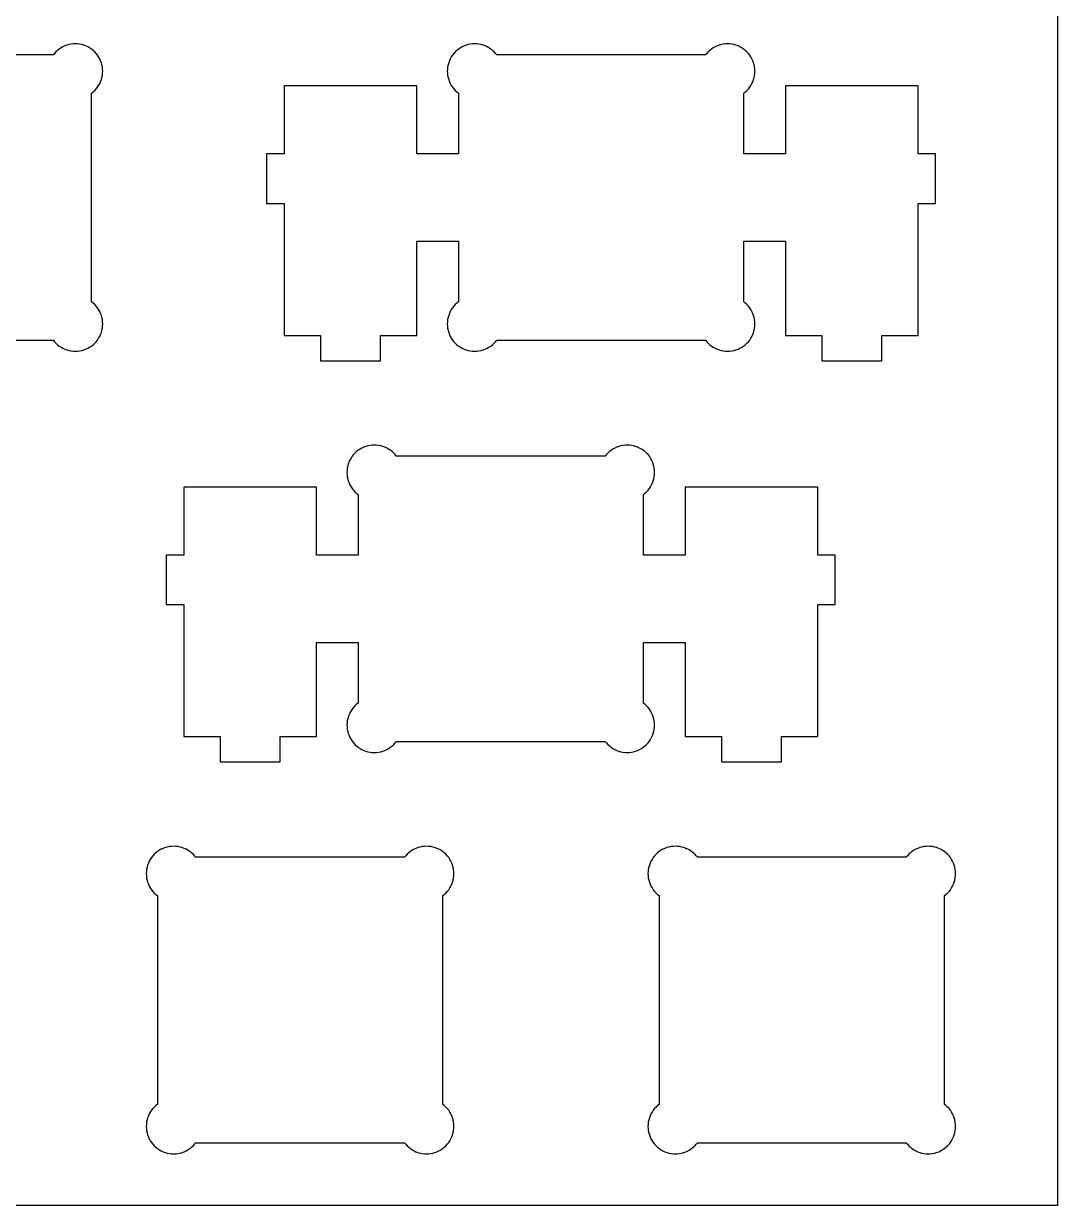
# Model space of a CAD drawing. Extents: x 0 to 286, y 0 to 96.
# Drawn here: x 237.2 to 286.2, y 0.2 to 56.3 of the extents above; entities that cross this region are included whole.
import ezdxf

# ---------------------------------------------------------------- set-up
doc = ezdxf.new("R2010")
doc.units = 0
doc.layers.get('0').update_dxf_attribs({"linetype": 'CONTINUOUS'})

msp = doc.modelspace()

# ---------------------------------------------------------------- linework, layer by layer
at = {"color": 0}
for p, q in [((286.218, 95.9362), (286.218, 0.23702)), ((238.687, 55.0072), (238.617, 54.9314)), ((238.762, 55.076), (238.687, 55.0072)), ((238.841, 55.1381), (238.762, 55.076)), ((238.927, 55.196), (238.841, 55.1381)), ((239.015, 55.2457), (238.927, 55.196)), ((239.107, 55.2884), (239.015, 55.2457)), ((239.204, 55.324), (239.107, 55.2884)), ((239.302, 55.3515), (239.204, 55.324)), ((239.402, 55.3724), (239.302, 55.3515)), ((239.504, 55.3833), (239.402, 55.3724)), ((239.606, 55.3875), (239.504, 55.3833)), ((239.708, 55.3833), (239.606, 55.3875)), ((239.809, 55.3724), (239.708, 55.3833)), ((239.91, 55.3515), (239.809, 55.3724)), ((240.007, 55.324), (239.91, 55.3515)), ((240.102, 55.2884), (240.007, 55.324)), ((240.196, 55.2457), (240.102, 55.2884)), ((240.284, 55.196), (240.196, 55.2457)), ((240.37, 55.1381), (240.284, 55.196)), ((240.45, 55.076), (240.37, 55.1381)), ((240.526, 55.0072), (240.45, 55.076)), ((240.594, 54.9314), (240.526, 55.0072)), ((257.643, 55.0072), (257.573, 54.9314)), ((257.718, 55.076), (257.643, 55.0072)), ((257.798, 55.1381), (257.718, 55.076)), ((257.883, 55.196), (257.798, 55.1381)), ((257.972, 55.2457), (257.883, 55.196)), ((258.065, 55.2884), (257.972, 55.2457)), ((258.16, 55.324), (258.065, 55.2884)), ((258.259, 55.3515), (258.16, 55.324)), ((258.359, 55.3724), (258.259, 55.3515)), ((258.459, 55.3833), (258.359, 55.3724)), ((258.561, 55.3875), (258.459, 55.3833)), ((258.663, 55.3833), (258.561, 55.3875)), ((258.765, 55.3724), (258.663, 55.3833)), ((258.866, 55.3515), (258.765, 55.3724)), ((258.964, 55.324), (258.866, 55.3515)), ((259.06, 55.2884), (258.964, 55.324)), ((259.152, 55.2457), (259.06, 55.2884)), ((259.241, 55.196), (259.152, 55.2457)), ((259.326, 55.1381), (259.241, 55.196)), ((259.406, 55.076), (259.326, 55.1381)), ((259.48, 55.0072), (259.406, 55.076)), ((259.551, 54.9314), (259.48, 55.0072)), ((269.644, 55.0072), (269.574, 54.9314)), ((269.718, 55.076), (269.644, 55.0072)), ((269.798, 55.1381), (269.718, 55.076)), ((269.883, 55.196), (269.798, 55.1381)), ((269.971, 55.2457), (269.883, 55.196)), ((270.065, 55.2884), (269.971, 55.2457)), ((270.16, 55.324), (270.065, 55.2884)), ((270.26, 55.3515), (270.16, 55.324)), ((270.359, 55.3724), (270.26, 55.3515)), ((270.459, 55.3833), (270.359, 55.3724)), ((270.561, 55.3875), (270.459, 55.3833)), ((270.663, 55.3833), (270.561, 55.3875)), ((270.765, 55.3724), (270.663, 55.3833)), ((270.866, 55.3515), (270.765, 55.3724)), ((270.964, 55.324), (270.866, 55.3515)), ((271.06, 55.2884), (270.964, 55.324)), ((271.152, 55.2457), (271.06, 55.2884)), ((271.241, 55.196), (271.152, 55.2457)), ((271.326, 55.1381), (271.241, 55.196)), ((271.406, 55.076), (271.326, 55.1381)), ((271.481, 55.0072), (271.406, 55.076)), ((271.551, 54.9314), (271.481, 55.0072)), ((238.563, 54.8626), (228.648, 54.8626)), ((238.617, 54.9314), (238.563, 54.8626)), ((240.658, 54.8513), (240.594, 54.9314)), ((240.714, 54.7659), (240.658, 54.8513)), ((240.764, 54.6777), (240.714, 54.7659)), ((240.807, 54.5842), (240.764, 54.6777)), ((240.842, 54.489), (240.807, 54.5842)), ((240.87, 54.3913), (240.842, 54.489)), ((257.327, 54.489), (257.298, 54.3913)), ((257.361, 54.5842), (257.327, 54.489)), ((257.404, 54.6777), (257.361, 54.5842)), ((257.453, 54.7659), (257.404, 54.6777)), ((257.51, 54.8513), (257.453, 54.7659)), ((257.573, 54.9314), (257.51, 54.8513)), ((259.605, 54.8626), (259.551, 54.9314)), ((269.519, 54.8626), (259.605, 54.8626)), ((269.574, 54.9314), (269.519, 54.8626)), ((271.614, 54.8513), (271.551, 54.9314)), ((271.671, 54.7659), (271.614, 54.8513)), ((271.721, 54.6777), (271.671, 54.7659)), ((271.763, 54.5842), (271.721, 54.6777)), ((271.799, 54.489), (271.763, 54.5842)), ((271.826, 54.3913), (271.799, 54.489)), ((240.889, 54.2907), (240.87, 54.3913)), ((240.87, 53.7834), (240.889, 53.884)), ((240.902, 54.1898), (240.889, 54.2907)), ((240.889, 53.884), (240.902, 53.9859)), ((240.906, 54.0879), (240.902, 54.1898)), ((240.902, 53.9859), (240.906, 54.0879)), ((257.266, 54.1898), (257.262, 54.0879)), ((257.262, 54.0879), (257.266, 53.9859)), ((257.278, 54.2907), (257.266, 54.1898)), ((257.266, 53.9859), (257.278, 53.884)), ((257.298, 54.3913), (257.278, 54.2907)), ((257.278, 53.884), (257.298, 53.7834)), ((271.846, 54.2907), (271.826, 54.3913)), ((271.826, 53.7834), (271.846, 53.884)), ((271.858, 54.1898), (271.846, 54.2907)), ((271.846, 53.884), (271.858, 53.9859)), ((271.862, 54.0879), (271.858, 54.1898)), ((271.858, 53.9859), (271.862, 54.0879)), ((240.594, 53.2433), (240.658, 53.3231)), ((240.658, 53.3231), (240.714, 53.4074)), ((240.714, 53.4074), (240.764, 53.497)), ((240.764, 53.497), (240.807, 53.5891)), ((240.807, 53.5891), (240.842, 53.6857)), ((240.842, 53.6857), (240.87, 53.7834)), ((255.812, 53.3922), (249.512, 53.3922)), ((249.512, 53.3922), (249.512, 50.1618)), ((255.812, 50.1618), (255.812, 53.3922)), ((257.298, 53.7834), (257.327, 53.6857)), ((257.327, 53.6857), (257.361, 53.5891)), ((257.361, 53.5891), (257.404, 53.497)), ((257.404, 53.497), (257.453, 53.4074)), ((257.453, 53.4074), (257.51, 53.3231)), ((257.51, 53.3231), (257.573, 53.2433)), ((271.551, 53.2433), (271.614, 53.3231)), ((271.614, 53.3231), (271.671, 53.4074)), ((271.671, 53.4074), (271.721, 53.497)), ((271.721, 53.497), (271.763, 53.5891)), ((271.763, 53.5891), (271.799, 53.6857)), ((271.799, 53.6857), (271.826, 53.7834)), ((279.612, 53.3922), (273.312, 53.3922)), ((273.312, 53.3922), (273.312, 50.1618)), ((279.612, 50.1618), (279.612, 53.3922)), ((240.381, 53.0447), (240.45, 53.0987)), ((240.381, 43.1299), (240.381, 53.0447)), ((240.45, 53.0987), (240.526, 53.1675)), ((240.526, 53.1675), (240.594, 53.2433)), ((257.573, 53.2433), (257.643, 53.1675)), ((257.643, 53.1675), (257.718, 53.0987)), ((257.718, 53.0987), (257.787, 53.0447)), ((257.787, 53.0447), (257.787, 50.1618)), ((271.337, 53.0447), (271.406, 53.0987)), ((271.337, 50.1618), (271.337, 53.0447)), ((271.406, 53.0987), (271.481, 53.1675)), ((271.481, 53.1675), (271.551, 53.2433)), ((249.512, 50.1618), (248.686, 50.1618)), ((248.686, 50.1618), (248.686, 47.8109)), ((257.787, 50.1618), (255.812, 50.1618)), ((273.312, 50.1618), (271.337, 50.1618)), ((280.436, 50.1618), (279.612, 50.1618)), ((280.436, 47.8109), (280.436, 50.1618)), ((248.686, 47.8109), (249.512, 47.8109)), ((249.512, 47.8109), (249.512, 41.5424)), ((279.612, 41.5424), (279.612, 47.8109)), ((279.612, 47.8109), (280.436, 47.8109)), ((255.812, 41.5424), (255.812, 46.0114)), ((255.812, 46.0114), (257.787, 46.0114)), ((257.787, 46.0114), (257.787, 43.1299)), ((271.337, 43.1299), (271.337, 46.0114)), ((271.337, 46.0114), (273.312, 46.0114)), ((273.312, 46.0114), (273.312, 41.5424)), ((240.45, 43.0759), (240.381, 43.1299)), ((240.526, 43.0071), (240.45, 43.0759)), ((240.594, 42.9313), (240.526, 43.0071)), ((240.658, 42.8516), (240.594, 42.9313)), ((240.714, 42.7662), (240.658, 42.8516)), ((240.764, 42.678), (240.714, 42.7662)), ((240.807, 42.5842), (240.764, 42.678)), ((257.404, 42.678), (257.361, 42.5842)), ((257.453, 42.7662), (257.404, 42.678)), ((257.51, 42.8516), (257.453, 42.7662)), ((257.573, 42.9313), (257.51, 42.8516)), ((257.643, 43.0071), (257.573, 42.9313)), ((257.718, 43.0759), (257.643, 43.0071)), ((257.787, 43.1299), (257.718, 43.0759)), ((271.406, 43.0759), (271.337, 43.1299)), ((271.481, 43.0071), (271.406, 43.0759)), ((271.551, 42.9313), (271.481, 43.0071)), ((271.614, 42.8516), (271.551, 42.9313)), ((271.671, 42.7662), (271.614, 42.8516)), ((271.721, 42.678), (271.671, 42.7662)), ((271.763, 42.5842), (271.721, 42.678)), ((240.842, 42.4889), (240.807, 42.5842)), ((240.87, 42.3912), (240.842, 42.4889)), ((240.889, 42.2906), (240.87, 42.3912)), ((240.902, 42.1901), (240.889, 42.2906)), ((240.906, 42.0882), (240.902, 42.1901)), ((240.902, 41.9862), (240.906, 42.0882)), ((257.266, 42.1901), (257.262, 42.0882)), ((257.262, 42.0882), (257.266, 41.9862)), ((257.278, 42.2906), (257.266, 42.1901)), ((257.298, 42.3912), (257.278, 42.2906)), ((257.327, 42.4889), (257.298, 42.3912)), ((257.361, 42.5842), (257.327, 42.4889)), ((271.799, 42.4889), (271.763, 42.5842)), ((271.826, 42.3912), (271.799, 42.4889)), ((271.846, 42.2906), (271.826, 42.3912)), ((271.858, 42.1901), (271.846, 42.2906)), ((271.862, 42.0882), (271.858, 42.1901)), ((271.858, 41.9862), (271.862, 42.0882)), ((240.764, 41.4969), (240.807, 41.5893)), ((240.807, 41.5893), (240.842, 41.6856)), ((240.842, 41.6856), (240.87, 41.7834)), ((240.87, 41.7834), (240.889, 41.8842)), ((240.889, 41.8842), (240.902, 41.9862)), ((249.512, 41.5424), (251.237, 41.5424)), ((251.237, 41.5424), (251.237, 40.3419)), ((254.085, 40.3419), (254.085, 41.5424)), ((254.085, 41.5424), (255.812, 41.5424)), ((257.266, 41.9862), (257.278, 41.8842)), ((257.278, 41.8842), (257.298, 41.7834)), ((257.298, 41.7834), (257.327, 41.6856)), ((257.327, 41.6856), (257.361, 41.5893)), ((257.361, 41.5893), (257.404, 41.4969)), ((271.721, 41.4969), (271.763, 41.5893)), ((271.763, 41.5893), (271.799, 41.6856)), ((271.799, 41.6856), (271.826, 41.7834)), ((271.826, 41.7834), (271.846, 41.8842)), ((271.846, 41.8842), (271.858, 41.9862)), ((273.312, 41.5424), (275.037, 41.5424)), ((275.037, 41.5424), (275.037, 40.3419)), ((277.887, 40.3419), (277.887, 41.5424)), ((277.887, 41.5424), (279.612, 41.5424)), ((228.648, 41.312), (238.563, 41.312)), ((238.563, 41.312), (238.617, 41.2433)), ((238.617, 41.2433), (238.687, 41.1674)), ((238.687, 41.1674), (238.762, 41.0986)), ((238.762, 41.0986), (238.841, 41.0351)), ((238.841, 41.0351), (238.927, 40.9787)), ((238.927, 40.9787), (239.015, 40.9293)), ((240.196, 40.9293), (240.284, 40.9787)), ((240.284, 40.9787), (240.37, 41.0351)), ((240.37, 41.0351), (240.45, 41.0986)), ((240.45, 41.0986), (240.526, 41.1674)), ((240.526, 41.1674), (240.594, 41.2433)), ((240.594, 41.2433), (240.658, 41.3233)), ((240.658, 41.3233), (240.714, 41.4073)), ((240.714, 41.4073), (240.764, 41.4969)), ((257.404, 41.4969), (257.453, 41.4073)), ((257.453, 41.4073), (257.51, 41.3233)), ((257.51, 41.3233), (257.573, 41.2433)), ((257.573, 41.2433), (257.643, 41.1674)), ((257.643, 41.1674), (257.718, 41.0986)), ((257.718, 41.0986), (257.798, 41.0351)), ((257.798, 41.0351), (257.883, 40.9787)), ((257.883, 40.9787), (257.972, 40.9293)), ((259.152, 40.9293), (259.241, 40.9787)), ((259.241, 40.9787), (259.326, 41.0351)), ((259.326, 41.0351), (259.406, 41.0986)), ((259.406, 41.0986), (259.48, 41.1674)), ((259.48, 41.1674), (259.551, 41.2433)), ((259.551, 41.2433), (259.605, 41.312)), ((259.605, 41.312), (269.519, 41.312)), ((269.519, 41.312), (269.574, 41.2433)), ((269.574, 41.2433), (269.644, 41.1674)), ((269.644, 41.1674), (269.718, 41.0986)), ((269.718, 41.0986), (269.798, 41.0351)), ((269.798, 41.0351), (269.883, 40.9787)), ((269.883, 40.9787), (269.971, 40.9293)), ((271.152, 40.9293), (271.241, 40.9787)), ((271.241, 40.9787), (271.326, 41.0351)), ((271.326, 41.0351), (271.406, 41.0986)), ((271.406, 41.0986), (271.481, 41.1674)), ((271.481, 41.1674), (271.551, 41.2433)), ((271.551, 41.2433), (271.614, 41.3233)), ((271.614, 41.3233), (271.671, 41.4073)), ((271.671, 41.4073), (271.721, 41.4969)), ((239.015, 40.9293), (239.107, 40.8862)), ((239.107, 40.8862), (239.204, 40.8506)), ((239.204, 40.8506), (239.302, 40.8231)), ((239.302, 40.8231), (239.402, 40.8037)), ((239.402, 40.8037), (239.504, 40.7913)), ((239.504, 40.7913), (239.606, 40.7871)), ((239.606, 40.7871), (239.708, 40.7913)), ((239.708, 40.7913), (239.809, 40.8037)), ((239.809, 40.8037), (239.91, 40.8231)), ((239.91, 40.8231), (240.007, 40.8506)), ((240.007, 40.8506), (240.102, 40.8862)), ((240.102, 40.8862), (240.196, 40.9293)), ((257.972, 40.9293), (258.065, 40.8862)), ((258.065, 40.8862), (258.16, 40.8506)), ((258.16, 40.8506), (258.259, 40.8231)), ((258.259, 40.8231), (258.359, 40.8037)), ((258.359, 40.8037), (258.459, 40.7913)), ((258.459, 40.7913), (258.561, 40.7871)), ((258.561, 40.7871), (258.663, 40.7913)), ((258.663, 40.7913), (258.765, 40.8037)), ((258.765, 40.8037), (258.866, 40.8231)), ((258.866, 40.8231), (258.964, 40.8506)), ((258.964, 40.8506), (259.06, 40.8862)), ((259.06, 40.8862), (259.152, 40.9293)), ((269.971, 40.9293), (270.065, 40.8862)), ((270.065, 40.8862), (270.16, 40.8506)), ((270.16, 40.8506), (270.26, 40.8231)), ((270.26, 40.8231), (270.359, 40.8037)), ((270.359, 40.8037), (270.459, 40.7913)), ((270.459, 40.7913), (270.561, 40.7871)), ((270.561, 40.7871), (270.663, 40.7913)), ((270.663, 40.7913), (270.765, 40.8037)), ((270.765, 40.8037), (270.866, 40.8231)), ((270.866, 40.8231), (270.964, 40.8506)), ((270.964, 40.8506), (271.06, 40.8862)), ((271.06, 40.8862), (271.152, 40.9293)), ((251.237, 40.3419), (254.085, 40.3419)), ((275.037, 40.3419), (277.887, 40.3419)), ((252.88, 35.9572), (252.809, 35.8814)), ((252.954, 36.026), (252.88, 35.9572)), ((253.036, 36.0881), (252.954, 36.026)), ((253.119, 36.146), (253.036, 36.0881)), ((253.209, 36.1957), (253.119, 36.146)), ((253.302, 36.2398), (253.209, 36.1957)), ((253.398, 36.274), (253.302, 36.2398)), ((253.494, 36.3015), (253.398, 36.274)), ((253.596, 36.3224), (253.494, 36.3015)), ((253.697, 36.3347), (253.596, 36.3224)), ((253.8, 36.3375), (253.697, 36.3347)), ((253.901, 36.3347), (253.8, 36.3375)), ((254.001, 36.3224), (253.901, 36.3347)), ((254.103, 36.3015), (254.001, 36.3224)), ((254.201, 36.274), (254.103, 36.3015)), ((254.296, 36.2398), (254.201, 36.274)), ((254.389, 36.1957), (254.296, 36.2398)), ((254.478, 36.146), (254.389, 36.1957)), ((254.564, 36.0881), (254.478, 36.146)), ((254.643, 36.026), (254.564, 36.0881)), ((254.719, 35.9572), (254.643, 36.026)), ((254.788, 35.8814), (254.719, 35.9572)), ((264.88, 35.9572), (264.811, 35.8814)), ((264.956, 36.026), (264.88, 35.9572)), ((265.035, 36.0881), (264.956, 36.026)), ((265.12, 36.146), (265.035, 36.0881)), ((265.21, 36.1957), (265.12, 36.146)), ((265.301, 36.2398), (265.21, 36.1957)), ((265.398, 36.274), (265.301, 36.2398)), ((265.496, 36.3015), (265.398, 36.274)), ((265.596, 36.3224), (265.496, 36.3015)), ((265.698, 36.3347), (265.596, 36.3224)), ((265.8, 36.3375), (265.698, 36.3347)), ((265.902, 36.3347), (265.8, 36.3375)), ((266.003, 36.3224), (265.902, 36.3347)), ((266.103, 36.3015), (266.003, 36.3224)), ((266.201, 36.274), (266.103, 36.3015)), ((266.296, 36.2398), (266.201, 36.274)), ((266.39, 36.1957), (266.296, 36.2398)), ((266.48, 36.146), (266.39, 36.1957)), ((266.563, 36.0881), (266.48, 36.146)), ((266.644, 36.026), (266.563, 36.0881)), ((266.719, 35.9572), (266.644, 36.026)), ((266.788, 35.8814), (266.719, 35.9572)), ((252.561, 35.439), (252.537, 35.3413)), ((252.598, 35.5342), (252.561, 35.439)), ((252.641, 35.6277), (252.598, 35.5342)), ((252.691, 35.7159), (252.641, 35.6277)), ((252.747, 35.8013), (252.691, 35.7159)), ((252.809, 35.8814), (252.747, 35.8013)), ((254.841, 35.814), (254.788, 35.8814)), ((264.757, 35.814), (254.841, 35.814)), ((264.811, 35.8814), (264.757, 35.814)), ((266.852, 35.8013), (266.788, 35.8814)), ((266.908, 35.7159), (266.852, 35.8013)), ((266.958, 35.6277), (266.908, 35.7159)), ((267.001, 35.5342), (266.958, 35.6277)), ((267.036, 35.439), (267.001, 35.5342)), ((267.064, 35.3413), (267.036, 35.439)), ((252.504, 35.14), (252.499, 35.038)), ((252.499, 35.038), (252.504, 34.936)), ((252.516, 35.2406), (252.504, 35.14)), ((252.504, 34.936), (252.516, 34.8341)), ((252.537, 35.3413), (252.516, 35.2406)), ((252.516, 34.8341), (252.537, 34.7334)), ((267.085, 35.2406), (267.064, 35.3413)), ((267.064, 34.7334), (267.085, 34.8341)), ((267.095, 35.14), (267.085, 35.2406)), ((267.085, 34.8341), (267.095, 34.936)), ((267.1, 35.038), (267.095, 35.14)), ((267.095, 34.936), (267.1, 35.038)), ((251.05, 34.3421), (244.749, 34.3421)), ((244.749, 34.3421), (244.749, 31.112)), ((251.05, 31.112), (251.05, 34.3421)), ((252.537, 34.7334), (252.561, 34.6356)), ((252.561, 34.6356), (252.598, 34.5392)), ((252.598, 34.5392), (252.641, 34.4468)), ((252.641, 34.4468), (252.691, 34.3572)), ((252.691, 34.3572), (252.747, 34.2732)), ((252.747, 34.2732), (252.809, 34.1933)), ((266.788, 34.1933), (266.852, 34.2732)), ((266.852, 34.2732), (266.908, 34.3572)), ((266.908, 34.3572), (266.958, 34.4468)), ((266.958, 34.4468), (267.001, 34.5392)), ((267.001, 34.5392), (267.036, 34.6356)), ((267.036, 34.6356), (267.064, 34.7334)), ((274.85, 34.3421), (268.549, 34.3421)), ((268.549, 34.3421), (268.549, 31.112)), ((274.85, 31.112), (274.85, 34.3421)), ((252.809, 34.1933), (252.88, 34.1175)), ((252.88, 34.1175), (252.954, 34.0486)), ((252.954, 34.0486), (253.024, 33.9948)), ((253.024, 33.9948), (253.024, 31.112)), ((266.575, 33.9948), (266.644, 34.0486)), ((266.575, 31.112), (266.575, 33.9948)), ((266.644, 34.0486), (266.719, 34.1175)), ((266.719, 34.1175), (266.788, 34.1933)), ((244.749, 31.112), (243.925, 31.112)), ((243.925, 31.112), (243.925, 28.761)), ((253.024, 31.112), (251.05, 31.112)), ((268.549, 31.112), (266.575, 31.112)), ((275.675, 31.112), (274.85, 31.112)), ((275.675, 28.761), (275.675, 31.112)), ((243.925, 28.761), (244.749, 28.761)), ((244.749, 28.761), (244.749, 22.4923)), ((274.85, 22.4923), (274.85, 28.761)), ((274.85, 28.761), (275.675, 28.761)), ((251.05, 22.4923), (251.05, 26.9613)), ((251.05, 26.9613), (253.024, 26.9613)), ((253.024, 26.9613), (253.024, 24.0798)), ((266.575, 24.0798), (266.575, 26.9613)), ((266.575, 26.9613), (268.549, 26.9613)), ((268.549, 26.9613), (268.549, 22.4923)), ((252.641, 23.6279), (252.598, 23.5341)), ((252.691, 23.7161), (252.641, 23.6279)), ((252.747, 23.8015), (252.691, 23.7161)), ((252.809, 23.8814), (252.747, 23.8015)), ((252.88, 23.9572), (252.809, 23.8814)), ((252.954, 24.0261), (252.88, 23.9572)), ((253.024, 24.0798), (252.954, 24.0261)), ((266.644, 24.0261), (266.575, 24.0798)), ((266.719, 23.9572), (266.644, 24.0261)), ((266.788, 23.8814), (266.719, 23.9572)), ((266.852, 23.8015), (266.788, 23.8814)), ((266.908, 23.7161), (266.852, 23.8015)), ((266.958, 23.6279), (266.908, 23.7161)), ((267.001, 23.5341), (266.958, 23.6279)), ((252.504, 23.14), (252.499, 23.038)), ((252.499, 23.038), (252.504, 22.9361)), ((252.516, 23.2406), (252.504, 23.14)), ((252.537, 23.3412), (252.516, 23.2406)), ((252.561, 23.439), (252.537, 23.3412)), ((252.598, 23.5341), (252.561, 23.439)), ((267.036, 23.439), (267.001, 23.5341)), ((267.064, 23.3412), (267.036, 23.439)), ((267.085, 23.2406), (267.064, 23.3412)), ((267.095, 23.14), (267.085, 23.2406)), ((267.1, 23.038), (267.095, 23.14)), ((267.095, 22.9361), (267.1, 23.038)), ((244.749, 22.4923), (246.475, 22.4923)), ((246.475, 22.4923), (246.475, 21.2921)), ((249.324, 21.2921), (249.324, 22.4923)), ((249.324, 22.4923), (251.05, 22.4923)), ((252.504, 22.9361), (252.516, 22.8341)), ((252.516, 22.8341), (252.537, 22.7335)), ((252.537, 22.7335), (252.561, 22.6357)), ((252.561, 22.6357), (252.598, 22.5392)), ((252.598, 22.5392), (252.641, 22.4469)), ((252.641, 22.4469), (252.691, 22.3573)), ((266.908, 22.3573), (266.958, 22.4469)), ((266.958, 22.4469), (267.001, 22.5392)), ((267.001, 22.5392), (267.036, 22.6357)), ((267.036, 22.6357), (267.064, 22.7335)), ((267.064, 22.7335), (267.085, 22.8341)), ((267.085, 22.8341), (267.095, 22.9361)), ((268.549, 22.4923), (270.275, 22.4923)), ((270.275, 22.4923), (270.275, 21.2921)), ((273.124, 21.2921), (273.124, 22.4923)), ((273.124, 22.4923), (274.85, 22.4923)), ((252.691, 22.3573), (252.747, 22.2732)), ((252.747, 22.2732), (252.809, 22.1933)), ((252.809, 22.1933), (252.88, 22.1175)), ((252.88, 22.1175), (252.954, 22.0486)), ((252.954, 22.0486), (253.036, 21.9852)), ((253.036, 21.9852), (253.119, 21.9287)), ((253.119, 21.9287), (253.209, 21.8791)), ((254.389, 21.8791), (254.478, 21.9287)), ((254.478, 21.9287), (254.564, 21.9852)), ((254.564, 21.9852), (254.643, 22.0486)), ((254.643, 22.0486), (254.719, 22.1175)), ((254.719, 22.1175), (254.788, 22.1933)), ((254.788, 22.1933), (254.841, 22.2622)), ((254.841, 22.2622), (264.757, 22.2622)), ((264.757, 22.2622), (264.811, 22.1933)), ((264.811, 22.1933), (264.88, 22.1175)), ((264.88, 22.1175), (264.956, 22.0486)), ((264.956, 22.0486), (265.035, 21.9852)), ((265.035, 21.9852), (265.12, 21.9287)), ((265.12, 21.9287), (265.21, 21.8791)), ((266.39, 21.8791), (266.48, 21.9287)), ((266.48, 21.9287), (266.563, 21.9852)), ((266.563, 21.9852), (266.644, 22.0486)), ((266.644, 22.0486), (266.719, 22.1175)), ((266.719, 22.1175), (266.788, 22.1933)), ((266.788, 22.1933), (266.852, 22.2732)), ((266.852, 22.2732), (266.908, 22.3573)), ((253.209, 21.8791), (253.302, 21.8364)), ((253.302, 21.8364), (253.398, 21.8006)), ((253.398, 21.8006), (253.494, 21.773)), ((253.494, 21.773), (253.596, 21.7537)), ((253.596, 21.7537), (253.697, 21.7413)), ((253.697, 21.7413), (253.8, 21.7372)), ((253.8, 21.7372), (253.901, 21.7413)), ((253.901, 21.7413), (254.001, 21.7537)), ((254.001, 21.7537), (254.103, 21.773)), ((254.103, 21.773), (254.201, 21.8006)), ((254.201, 21.8006), (254.296, 21.8364)), ((254.296, 21.8364), (254.389, 21.8791)), ((265.21, 21.8791), (265.301, 21.8364)), ((265.301, 21.8364), (265.398, 21.8006)), ((265.398, 21.8006), (265.496, 21.773)), ((265.496, 21.773), (265.596, 21.7537)), ((265.596, 21.7537), (265.698, 21.7413)), ((265.698, 21.7413), (265.8, 21.7372)), ((265.8, 21.7372), (265.902, 21.7413)), ((265.902, 21.7413), (266.003, 21.7537)), ((266.003, 21.7537), (266.103, 21.773)), ((266.103, 21.773), (266.201, 21.8006)), ((266.201, 21.8006), (266.296, 21.8364)), ((266.296, 21.8364), (266.39, 21.8791)), ((246.475, 21.2921), (249.324, 21.2921)), ((270.275, 21.2921), (273.124, 21.2921)), ((243.355, 16.9072), (243.286, 16.8313)), ((243.43, 16.9761), (243.355, 16.9072)), ((243.511, 17.0381), (243.43, 16.9761)), ((243.594, 17.0959), (243.511, 17.0381)), ((243.685, 17.1456), (243.594, 17.0959)), ((243.777, 17.1883), (243.685, 17.1456)), ((243.873, 17.2241), (243.777, 17.1883)), ((243.971, 17.2516), (243.873, 17.2241)), ((244.071, 17.2723), (243.971, 17.2516)), ((244.173, 17.2834), (244.071, 17.2723)), ((244.275, 17.2875), (244.173, 17.2834)), ((244.377, 17.2834), (244.275, 17.2875)), ((244.478, 17.2723), (244.377, 17.2834)), ((244.578, 17.2516), (244.478, 17.2723)), ((244.676, 17.2241), (244.578, 17.2516)), ((244.771, 17.1883), (244.676, 17.2241)), ((244.865, 17.1456), (244.771, 17.1883)), ((244.954, 17.0959), (244.865, 17.1456)), ((245.039, 17.0381), (244.954, 17.0959)), ((245.118, 16.9761), (245.039, 17.0381)), ((245.194, 16.9072), (245.118, 16.9761)), ((245.263, 16.8313), (245.194, 16.9072)), ((255.355, 16.9072), (255.286, 16.8313)), ((255.431, 16.9761), (255.355, 16.9072)), ((255.51, 17.0381), (255.431, 16.9761)), ((255.595, 17.0959), (255.51, 17.0381)), ((255.685, 17.1456), (255.595, 17.0959)), ((255.776, 17.1883), (255.685, 17.1456)), ((255.871, 17.2241), (255.776, 17.1883)), ((255.971, 17.2516), (255.871, 17.2241)), ((256.071, 17.2723), (255.971, 17.2516)), ((256.173, 17.2834), (256.071, 17.2723)), ((256.274, 17.2875), (256.173, 17.2834)), ((256.377, 17.2834), (256.274, 17.2875)), ((256.478, 17.2723), (256.377, 17.2834)), ((256.578, 17.2516), (256.478, 17.2723)), ((256.675, 17.2241), (256.578, 17.2516)), ((256.771, 17.1883), (256.675, 17.2241)), ((256.865, 17.1456), (256.771, 17.1883)), ((256.955, 17.0959), (256.865, 17.1456)), ((257.038, 17.0381), (256.955, 17.0959)), ((257.119, 16.9761), (257.038, 17.0381)), ((257.194, 16.9072), (257.119, 16.9761)), ((257.263, 16.8313), (257.194, 16.9072)), ((267.168, 16.9072), (267.098, 16.8313)), ((267.243, 16.9761), (267.168, 16.9072)), ((267.323, 17.0381), (267.243, 16.9761)), ((267.408, 17.0959), (267.323, 17.0381)), ((267.497, 17.1456), (267.408, 17.0959)), ((267.59, 17.1883), (267.497, 17.1456)), ((267.685, 17.2241), (267.59, 17.1883)), ((267.784, 17.2516), (267.685, 17.2241)), ((267.884, 17.2723), (267.784, 17.2516)), ((267.984, 17.2834), (267.884, 17.2723)), ((268.086, 17.2875), (267.984, 17.2834)), ((268.188, 17.2834), (268.086, 17.2875)), ((268.29, 17.2723), (268.188, 17.2834)), ((268.391, 17.2516), (268.29, 17.2723)), ((268.489, 17.2241), (268.391, 17.2516)), ((268.585, 17.1883), (268.489, 17.2241)), ((268.677, 17.1456), (268.585, 17.1883)), ((268.766, 17.0959), (268.677, 17.1456)), ((268.851, 17.0381), (268.766, 17.0959)), ((268.931, 16.9761), (268.851, 17.0381)), ((269.005, 16.9072), (268.931, 16.9761)), ((269.076, 16.8313), (269.005, 16.9072)), ((279.169, 16.9072), (279.099, 16.8313)), ((279.243, 16.9761), (279.169, 16.9072)), ((279.323, 17.0381), (279.243, 16.9761)), ((279.408, 17.0959), (279.323, 17.0381)), ((279.496, 17.1456), (279.408, 17.0959)), ((279.59, 17.1883), (279.496, 17.1456)), ((279.685, 17.2241), (279.59, 17.1883)), ((279.785, 17.2516), (279.685, 17.2241)), ((279.884, 17.2723), (279.785, 17.2516)), ((279.984, 17.2834), (279.884, 17.2723)), ((280.086, 17.2875), (279.984, 17.2834)), ((280.188, 17.2834), (280.086, 17.2875)), ((280.29, 17.2723), (280.188, 17.2834)), ((280.391, 17.2516), (280.29, 17.2723)), ((280.489, 17.2241), (280.391, 17.2516)), ((280.585, 17.1883), (280.489, 17.2241)), ((280.677, 17.1456), (280.585, 17.1883)), ((280.766, 17.0959), (280.677, 17.1456)), ((280.851, 17.0381), (280.766, 17.0959)), ((280.931, 16.9761), (280.851, 17.0381)), ((281.006, 16.9072), (280.931, 16.9761)), ((281.076, 16.8313), (281.006, 16.9072)), ((243.012, 16.2912), (242.991, 16.1906)), ((243.038, 16.389), (243.012, 16.2912)), ((243.073, 16.4841), (243.038, 16.389)), ((243.116, 16.5778), (243.073, 16.4841)), ((243.166, 16.666), (243.116, 16.5778)), ((243.222, 16.7514), (243.166, 16.666)), ((243.286, 16.8313), (243.222, 16.7514)), ((245.317, 16.7624), (245.263, 16.8313)), ((255.232, 16.7624), (245.317, 16.7624)), ((255.286, 16.8313), (255.232, 16.7624)), ((257.327, 16.7514), (257.263, 16.8313)), ((257.383, 16.666), (257.327, 16.7514)), ((257.433, 16.5778), (257.383, 16.666)), ((257.476, 16.4841), (257.433, 16.5778)), ((257.511, 16.389), (257.476, 16.4841)), ((257.539, 16.2912), (257.511, 16.389)), ((257.56, 16.1906), (257.539, 16.2912)), ((266.823, 16.2912), (266.803, 16.1906)), ((266.852, 16.389), (266.823, 16.2912)), ((266.886, 16.4841), (266.852, 16.389)), ((266.929, 16.5778), (266.886, 16.4841)), ((266.978, 16.666), (266.929, 16.5778)), ((267.035, 16.7514), (266.978, 16.666)), ((267.098, 16.8313), (267.035, 16.7514)), ((269.13, 16.7624), (269.076, 16.8313)), ((279.044, 16.7624), (269.13, 16.7624)), ((279.099, 16.8313), (279.044, 16.7624)), ((281.139, 16.7514), (281.076, 16.8313)), ((281.196, 16.666), (281.139, 16.7514)), ((281.246, 16.5778), (281.196, 16.666)), ((281.288, 16.4841), (281.246, 16.5778)), ((281.324, 16.389), (281.288, 16.4841)), ((281.351, 16.2912), (281.324, 16.389)), ((281.371, 16.1906), (281.351, 16.2912)), ((242.979, 16.09), (242.974, 15.988)), ((242.974, 15.988), (242.979, 15.886)), ((242.991, 16.1906), (242.979, 16.09)), ((242.979, 15.886), (242.991, 15.7841)), ((242.991, 15.7841), (243.012, 15.6834)), ((257.539, 15.6834), (257.56, 15.7841)), ((257.57, 16.09), (257.56, 16.1906)), ((257.56, 15.7841), (257.57, 15.886)), ((257.575, 15.988), (257.57, 16.09)), ((257.57, 15.886), (257.575, 15.988)), ((266.791, 16.09), (266.787, 15.988)), ((266.787, 15.988), (266.791, 15.886)), ((266.803, 16.1906), (266.791, 16.09)), ((266.791, 15.886), (266.803, 15.7841)), ((266.803, 15.7841), (266.823, 15.6834)), ((281.351, 15.6834), (281.371, 15.7841)), ((281.383, 16.09), (281.371, 16.1906)), ((281.371, 15.7841), (281.383, 15.886)), ((281.387, 15.988), (281.383, 16.09)), ((281.383, 15.886), (281.387, 15.988)), ((243.012, 15.6834), (243.038, 15.5856)), ((243.038, 15.5856), (243.073, 15.4892)), ((243.073, 15.4892), (243.116, 15.3968)), ((243.116, 15.3968), (243.166, 15.3072)), ((243.166, 15.3072), (243.222, 15.2232)), ((243.222, 15.2232), (243.286, 15.1433)), ((257.263, 15.1433), (257.327, 15.2232)), ((257.327, 15.2232), (257.383, 15.3072)), ((257.383, 15.3072), (257.433, 15.3968)), ((257.433, 15.3968), (257.476, 15.4892)), ((257.476, 15.4892), (257.511, 15.5856)), ((257.511, 15.5856), (257.539, 15.6834)), ((266.823, 15.6834), (266.852, 15.5856)), ((266.852, 15.5856), (266.886, 15.4892)), ((266.886, 15.4892), (266.929, 15.3968)), ((266.929, 15.3968), (266.978, 15.3072)), ((266.978, 15.3072), (267.035, 15.2232)), ((267.035, 15.2232), (267.098, 15.1433)), ((281.076, 15.1433), (281.139, 15.2232)), ((281.139, 15.2232), (281.196, 15.3072)), ((281.196, 15.3072), (281.246, 15.3968)), ((281.246, 15.3968), (281.288, 15.4892)), ((281.288, 15.4892), (281.324, 15.5856)), ((281.324, 15.5856), (281.351, 15.6834)), ((243.286, 15.1433), (243.355, 15.0675)), ((243.355, 15.0675), (243.43, 14.9986)), ((243.43, 14.9986), (243.499, 14.9448)), ((243.499, 14.9448), (243.499, 5.02984)), ((257.05, 14.9448), (257.119, 14.9986)), ((257.05, 5.02984), (257.05, 14.9448)), ((257.119, 14.9986), (257.194, 15.0675)), ((257.194, 15.0675), (257.263, 15.1433)), ((267.098, 15.1433), (267.168, 15.0675)), ((267.168, 15.0675), (267.243, 14.9986)), ((267.243, 14.9986), (267.312, 14.9448)), ((267.312, 14.9448), (267.312, 5.02984)), ((280.862, 14.9448), (280.931, 14.9986)), ((280.862, 5.02984), (280.862, 14.9448)), ((280.931, 14.9986), (281.006, 15.0675)), ((281.006, 15.0675), (281.076, 15.1433)), ((243.116, 4.57786), (243.073, 4.48412)), ((243.166, 4.66605), (243.116, 4.57786)), ((243.222, 4.75149), (243.166, 4.66605)), ((243.286, 4.8314), (243.222, 4.75149)), ((243.355, 4.90721), (243.286, 4.8314)), ((243.43, 4.97611), (243.355, 4.90721)), ((243.499, 5.02984), (243.43, 4.97611)), ((257.119, 4.97611), (257.05, 5.02984)), ((257.194, 4.90721), (257.119, 4.97611)), ((257.263, 4.8314), (257.194, 4.90721)), ((257.327, 4.75149), (257.263, 4.8314)), ((257.383, 4.66605), (257.327, 4.75149)), ((257.433, 4.57786), (257.383, 4.66605)), ((257.476, 4.48412), (257.433, 4.57786)), ((266.929, 4.57786), (266.886, 4.48412)), ((266.978, 4.66605), (266.929, 4.57786)), ((267.035, 4.75149), (266.978, 4.66605)), ((267.098, 4.8314), (267.035, 4.75149)), ((267.168, 4.90721), (267.098, 4.8314)), ((267.243, 4.97611), (267.168, 4.90721)), ((267.312, 5.02984), (267.243, 4.97611)), ((280.931, 4.97611), (280.862, 5.02984)), ((281.006, 4.90721), (280.931, 4.97611)), ((281.076, 4.8314), (281.006, 4.90721)), ((281.139, 4.75149), (281.076, 4.8314)), ((281.196, 4.66605), (281.139, 4.75149)), ((281.246, 4.57786), (281.196, 4.66605)), ((281.288, 4.48412), (281.246, 4.57786)), ((242.979, 4.09003), (242.974, 3.98805)), ((242.974, 3.98805), (242.979, 3.88606)), ((242.991, 4.19061), (242.979, 4.09003)), ((243.012, 4.29122), (242.991, 4.19061)), ((243.038, 4.38905), (243.012, 4.29122)), ((243.073, 4.48412), (243.038, 4.38905)), ((257.511, 4.38905), (257.476, 4.48412)), ((257.539, 4.29122), (257.511, 4.38905)), ((257.56, 4.19061), (257.539, 4.29122)), ((257.57, 4.09003), (257.56, 4.19061)), ((257.575, 3.98805), (257.57, 4.09003)), ((257.57, 3.88606), (257.575, 3.98805)), ((266.791, 4.09003), (266.787, 3.98805)), ((266.787, 3.98805), (266.791, 3.88606)), ((266.803, 4.19061), (266.791, 4.09003)), ((266.823, 4.29122), (266.803, 4.19061)), ((266.852, 4.38905), (266.823, 4.29122)), ((266.886, 4.48412), (266.852, 4.38905)), ((281.324, 4.38905), (281.288, 4.48412)), ((281.351, 4.29122), (281.324, 4.38905)), ((281.371, 4.19061), (281.351, 4.29122)), ((281.383, 4.09003), (281.371, 4.19061)), ((281.387, 3.98805), (281.383, 4.09003)), ((281.383, 3.88606), (281.387, 3.98805)), ((242.979, 3.88606), (242.991, 3.78411)), ((242.991, 3.78411), (243.012, 3.68349)), ((243.012, 3.68349), (243.038, 3.58567)), ((243.038, 3.58567), (243.073, 3.48919)), ((243.073, 3.48919), (243.116, 3.39687)), ((243.116, 3.39687), (243.166, 3.30729)), ((257.383, 3.30729), (257.433, 3.39687)), ((257.433, 3.39687), (257.476, 3.48919)), ((257.476, 3.48919), (257.511, 3.58567)), ((257.511, 3.58567), (257.539, 3.68349)), ((257.539, 3.68349), (257.56, 3.78411)), ((257.56, 3.78411), (257.57, 3.88606)), ((266.791, 3.88606), (266.803, 3.78411)), ((266.803, 3.78411), (266.823, 3.68349)), ((266.823, 3.68349), (266.852, 3.58567)), ((266.852, 3.58567), (266.886, 3.48919)), ((266.886, 3.48919), (266.929, 3.39687)), ((266.929, 3.39687), (266.978, 3.30729)), ((281.196, 3.30729), (281.246, 3.39687)), ((281.246, 3.39687), (281.288, 3.48919)), ((281.288, 3.48919), (281.324, 3.58567)), ((281.324, 3.58567), (281.351, 3.68349)), ((281.351, 3.68349), (281.371, 3.78411)), ((281.371, 3.78411), (281.383, 3.88606)), ((243.166, 3.30729), (243.222, 3.22323)), ((243.222, 3.22323), (243.286, 3.14331)), ((243.286, 3.14331), (243.355, 3.06751)), ((243.355, 3.06751), (243.43, 2.99861)), ((243.43, 2.99861), (243.511, 2.93522)), ((243.511, 2.93522), (243.594, 2.87872)), ((243.594, 2.87872), (243.685, 2.82911)), ((243.685, 2.82911), (243.777, 2.78639)), ((244.771, 2.78639), (244.865, 2.82911)), ((244.865, 2.82911), (244.954, 2.87872)), ((244.954, 2.87872), (245.039, 2.93522)), ((245.039, 2.93522), (245.118, 2.99861)), ((245.118, 2.99861), (245.194, 3.06751)), ((245.194, 3.06751), (245.263, 3.14331)), ((245.263, 3.14331), (245.317, 3.21221)), ((245.317, 3.21221), (255.232, 3.21221)), ((255.232, 3.21221), (255.286, 3.14331)), ((255.286, 3.14331), (255.355, 3.06751)), ((255.355, 3.06751), (255.431, 2.99861)), ((255.431, 2.99861), (255.51, 2.93522)), ((255.51, 2.93522), (255.595, 2.87872)), ((255.595, 2.87872), (255.685, 2.82911)), ((255.685, 2.82911), (255.776, 2.78639)), ((256.771, 2.78639), (256.865, 2.82911)), ((256.865, 2.82911), (256.955, 2.87872)), ((256.955, 2.87872), (257.038, 2.93522)), ((257.038, 2.93522), (257.119, 2.99861)), ((257.119, 2.99861), (257.194, 3.06751)), ((257.194, 3.06751), (257.263, 3.14331)), ((257.263, 3.14331), (257.327, 3.22323)), ((257.327, 3.22323), (257.383, 3.30729)), ((266.978, 3.30729), (267.035, 3.22323)), ((267.035, 3.22323), (267.098, 3.14331)), ((267.098, 3.14331), (267.168, 3.06751)), ((267.168, 3.06751), (267.243, 2.99861)), ((267.243, 2.99861), (267.323, 2.93522)), ((267.323, 2.93522), (267.408, 2.87872)), ((267.408, 2.87872), (267.497, 2.82911)), ((267.497, 2.82911), (267.59, 2.78639)), ((268.585, 2.78639), (268.677, 2.82911)), ((268.677, 2.82911), (268.766, 2.87872)), ((268.766, 2.87872), (268.851, 2.93522)), ((268.851, 2.93522), (268.931, 2.99861)), ((268.931, 2.99861), (269.005, 3.06751)), ((269.005, 3.06751), (269.076, 3.14331)), ((269.076, 3.14331), (269.13, 3.21221)), ((269.13, 3.21221), (279.044, 3.21221)), ((279.044, 3.21221), (279.099, 3.14331)), ((279.099, 3.14331), (279.169, 3.06751)), ((279.169, 3.06751), (279.243, 2.99861)), ((279.243, 2.99861), (279.323, 2.93522)), ((279.323, 2.93522), (279.408, 2.87872)), ((279.408, 2.87872), (279.496, 2.82911)), ((279.496, 2.82911), (279.59, 2.78639)), ((280.585, 2.78639), (280.677, 2.82911)), ((280.677, 2.82911), (280.766, 2.87872)), ((280.766, 2.87872), (280.851, 2.93522)), ((280.851, 2.93522), (280.931, 2.99861)), ((280.931, 2.99861), (281.006, 3.06751)), ((281.006, 3.06751), (281.076, 3.14331)), ((281.076, 3.14331), (281.139, 3.22323)), ((281.139, 3.22323), (281.196, 3.30729)), ((243.777, 2.78639), (243.873, 2.75057)), ((243.873, 2.75057), (243.971, 2.723)), ((243.971, 2.723), (244.071, 2.70371)), ((244.071, 2.70371), (244.173, 2.69131)), ((244.173, 2.69131), (244.275, 2.68718)), ((244.275, 2.68718), (244.377, 2.69131)), ((244.377, 2.69131), (244.478, 2.70371)), ((244.478, 2.70371), (244.578, 2.723)), ((244.578, 2.723), (244.676, 2.75057)), ((244.676, 2.75057), (244.771, 2.78639)), ((255.776, 2.78639), (255.871, 2.75057)), ((255.871, 2.75057), (255.971, 2.723)), ((255.971, 2.723), (256.071, 2.70371)), ((256.071, 2.70371), (256.173, 2.69131)), ((256.173, 2.69131), (256.274, 2.68718)), ((256.274, 2.68718), (256.377, 2.69131)), ((256.377, 2.69131), (256.478, 2.70371)), ((256.478, 2.70371), (256.578, 2.723)), ((256.578, 2.723), (256.675, 2.75057)), ((256.675, 2.75057), (256.771, 2.78639)), ((267.59, 2.78639), (267.685, 2.75057)), ((267.685, 2.75057), (267.784, 2.723)), ((267.784, 2.723), (267.884, 2.70371)), ((267.884, 2.70371), (267.984, 2.69131)), ((267.984, 2.69131), (268.086, 2.68718)), ((268.086, 2.68718), (268.188, 2.69131)), ((268.188, 2.69131), (268.29, 2.70371)), ((268.29, 2.70371), (268.391, 2.723)), ((268.391, 2.723), (268.489, 2.75057)), ((268.489, 2.75057), (268.585, 2.78639)), ((279.59, 2.78639), (279.685, 2.75057)), ((279.685, 2.75057), (279.785, 2.723)), ((279.785, 2.723), (279.884, 2.70371)), ((279.884, 2.70371), (279.984, 2.69131)), ((279.984, 2.69131), (280.086, 2.68718)), ((280.086, 2.68718), (280.188, 2.69131)), ((280.188, 2.69131), (280.29, 2.70371)), ((280.29, 2.70371), (280.391, 2.723)), ((280.391, 2.723), (280.489, 2.75057)), ((280.489, 2.75057), (280.585, 2.78639)), ((286.218, 0.23702), (0.01929, 0.23702))]:
    msp.add_line(p, q, dxfattribs=at)

doc.saveas('drawing.dxf')
